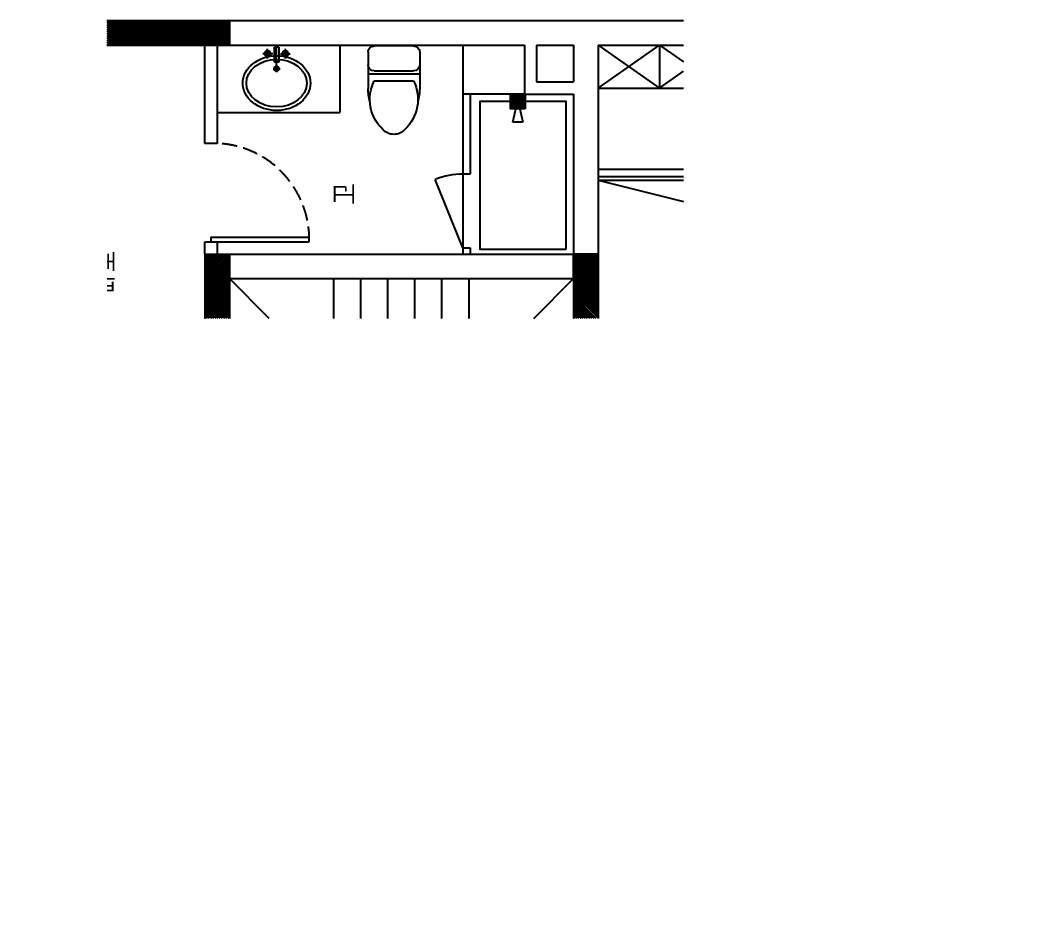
# Model space of a CAD drawing. Extents: x 468514 to 728049, y -74127 to 69080.
# Drawn here: x 614423 to 622723, y -29633 to -22443 of the extents above; entities that cross this region are included whole.
import ezdxf
from ezdxf.xclip import XClip

# ---------------------------------------------------------------- set-up
doc = ezdxf.new("R2010")
doc.units = 0
doc.header["$LTSCALE"] = 500
doc.header["$MEASUREMENT"] = 0
doc.header["$XCLIPFRAME"] = 0
doc.linetypes.add('DASH', pattern=[0.35, 0.25, -0.1])
for name, color, linetype in [('Door 门', 107, 'Continuous'), ('E 立面标注尺寸', 9, 'Continuous'), ('P-Furniture 家具', 153, 'Continuous'), ('P-Make furniture 固定制作', 154, 'Continuous'), ('P-N wall 新建隔墙', 241, 'Continuous'), ('P-O wall 原始墙体', 245, 'Continuous'), ('P-Stair 楼梯（原建筑设备）', 159, 'Continuous'), ('P-Text  平面文字', 9, 'Continuous'), ('P-Ware 洁具', 153, 'Continuous')]:
    doc.layers.add(name, color=color, linetype=linetype)
doc.styles.add('PDC DIM', font='PMingLiU-ExtB.ttf', dxfattribs={"width": 0.85})
pattern_1 = [(45, (-208763.564, 55386.938), (-8.83883476, 8.83883476), [])]

# ---------------------------------------------------------------- blocks, each defined once
blk = doc.blocks.new('A$C437E590E')
at = {"color": 8, "linetype": 'ByBlock'}
for p, q in [((202.4, 421.9), (202.4, 501.2)), ((274.8, 313.2), (274.7, 509.9)), ((347.1, 421.9), (347.1, 501.2)), ((243.4, 461.6), (164, 461.5)), ((306.1, 461.6), (385.5, 461.5)), ((246.9, 339.9), (303.1, 339.9)), ((275, 368.1), (275, 311.8))]:
    blk.add_line(p, q, dxfattribs=at)
at = {"linetype": 'ByBlock'}
for p, q in [((256.9, 392.6), (256.9, 514.1)), ((292.6, 514.1), (256.9, 514.1)), ((292.6, 514.1), (292.6, 392.6)), ((292.6, 392.6), (256.9, 392.6))]:
    blk.add_line(p, q, dxfattribs=at)
for centre, radius in [((203.7, 461.5), 25), ((203.7, 461.5), 17.9), ((345.8, 461.5), 25), ((345.8, 461.5), 17.9)]:
    blk.add_circle(centre, radius, dxfattribs=at)
at = {"color": 8, "linetype": 'ByBlock'}
for radius in [19.5, 11.9]:
    blk.add_circle((275, 339.9), radius, dxfattribs=at)
at = {"linetype": 'ByBlock'}
blk.add_ellipse((275, 222.4), major_axis=(-275, 0), ratio=0.809091, dxfattribs=at)
at = {"color": 8, "linetype": 'ByBlock'}
blk.add_ellipse((275, 222.4), major_axis=(-246, 0), ratio=0.786583, dxfattribs=at)
blk = doc.blocks.new('asdfsdafa3')
for p, q in [((201603.3, -49206.7), (201707.3, -49206.7)), ((201707.3, -49206.7), (201901.1, -49206.7)), ((201781.6, -49206.7), (201781.6, -49626.7)), ((201553.7, -49577.2), (201553.7, -49256.2)), ((201756.8, -49256.2), (201756.8, -49577.2)), ((201839, -49256.2), (201839, -49577.2)), ((201603.3, -49626.7), (201707.3, -49626.7)), ((201707.3, -49626.7), (201901.1, -49626.7))]:
    blk.add_line(p, q)
for centre, radius, start, end in [((201603.3, -49256.2), 49.5, 90, 180), ((201707.3, -49256.2), 49.5, 0, 90), ((201885.5, -49706.4), 499.9, 75.87951, 88.2029), ((201988.1, -49558.2), 336.8, 42.83063, 116.27775), ((202157.1, -49415.6), 116.3, 359.45023, 47.91264), ((202157.1, -49417.8), 116.3, 312.08736, 0.54977), ((201988.1, -49275.2), 336.8, 243.72225, 317.16937), ((201603.3, -49577.2), 49.5, 180, 270), ((201707.3, -49577.2), 49.5, 270, 0), ((201885.5, -49127.1), 499.9, 271.7971, 284.12049)]:
    blk.add_arc(centre, radius, start, end)
blk = doc.blocks.new('A$C17F62748')
at = {"linetype": 'ByBlock'}
for p, q in [((60, 49.6), (19, 226.7)), ((19, 226.7), (101, 226.7)), ((101, 226.7), (60, 49.6)), ((120, 0), (0, 120)), ((0, 0), (120, 120)), ((18, 102), (102, 102)), ((18, 90), (102, 90)), ((18, 78), (102, 78)), ((18, 66), (102, 66)), ((18, 54), (102, 54)), ((18, 42), (102, 42)), ((18, 30), (102, 30)), ((99.4, 27.6), (20.6, 27.6)), ((20.6, 27.6), (20.6, 0)), ((51.2, 58.9), (51.2, 27.6)), ((68.8, 58.9), (68.8, 27.6)), ((99.4, 0), (99.4, 27.6))]:
    blk.add_line(p, q, dxfattribs=at)
for points in [[(0, 120), (120, 120), (120, 0), (0, 0)], [(12, 108), (108, 108), (108, 12), (12, 12)], [(18, 102), (102, 102), (102, 18), (18, 18)]]:
    blk.add_lwpolyline(points, close=True, dxfattribs=at)
blk = doc.blocks.new('fffg')
blk.add_lwpolyline([(143.1, 669.9), (109, 669.9), (109, -130.1), (143.1, -130.1)], close=True)
at = {"color": 8, "linetype": 'DASH'}
blk.add_arc((123.2, -110.2), 780.4, 88.54208, 181.45792, dxfattribs=at)
blk = doc.blocks.new('A$C28EB6B4E')
at = {"layer": 'P-O wall 原始墙体'}
h = blk.add_hatch(dxfattribs=at)
h.set_pattern_fill('ANSI31', color=256, scale=100, style=0)
h.set_pattern_definition(pattern_1)
h.paths.add_polyline_path([(9952.1, 8896.3), (10152.1, 8896.3), (10152.1, 10596.3), (9952.1, 10596.3), (9952.1, 10396.3)])
h = blk.add_hatch(dxfattribs=at)
h.set_pattern_fill('ANSI31', color=256, scale=100, style=0)
h.set_pattern_definition(pattern_1)
h.paths.add_polyline_path([(8252.1, 9096.3), (6052.1, 9096.3), (6052.1, 8896.3), (8252.1, 8896.3)])
h = blk.add_hatch(dxfattribs=at)
h.set_pattern_fill('ANSI31', color=256, scale=100, style=0)
h.set_pattern_definition(pattern_1)
h.paths.add_polyline_path([(7352.1, 6096.3), (7352.1, 5896.3), (8152.1, 5896.3), (8252.1, 5896.3), (8252.1, 6096.3), (8052.1, 6096.3)])
at = {"layer": 'P-Furniture 家具', "linetype": 'ByBlock'}
for p, q in [((9402.1, 8996.3), (9402.1, 7996.3)), ((9952.1, 7996.3), (9402.1, 7996.3)), ((8302.1, 6996.3), (8858.3, 7221.4)), ((9552.1, 6996.3), (8252.1, 6996.3)), ((8302.1, 6996.3), (8302.1, 6936.3)), ((8902.1, 6936.3), (8902.1, 6996.3)), ((8302.1, 6936.3), (8252.1, 6936.3)), ((9552.1, 6936.3), (8902.1, 6936.3))]:
    blk.add_line(p, q, dxfattribs=at)
at = {"layer": 'P-Furniture 家具'}
blk.add_lwpolyline([(8291.9, 6157.4), (9491.9, 6157.4), (9491.9, 6857.4), (8291.9, 6857.4)], close=True, dxfattribs=at)
at = {"layer": 'P-Furniture 家具', "linetype": 'ByBlock'}
blk.add_arc((8302.1, 6996.3), 600, 0, 22.03043, dxfattribs=at)
at = {"layer": 'P-Make furniture 固定制作'}
for p, q in [((9602.1, 5896.3), (9602.1, 2396.3)), ((9602.1, 5896.3), (9952.1, 5396.3)), ((9952.1, 5896.3), (9602.1, 5396.3)), ((9952.1, 5396.3), (9602.1, 5396.3)), ((9602.1, 5396.3), (9952.1, 4896.3)), ((9952.1, 5396.3), (9602.1, 4896.3))]:
    blk.add_line(p, q, dxfattribs=at)
at = {"layer": 'P-N wall 新建隔墙'}
for p, q in [((8252.1, 9096.3), (8352.1, 9096.3)), ((8352.1, 9096.3), (8352.1, 8996.3)), ((9152.1, 8996.3), (9152.1, 9096.3)), ((9152.1, 9096.3), (9952.1, 9096.3)), ((8352.1, 8996.3), (8252.1, 8996.3)), ((9952.1, 8996.3), (9152.1, 8996.3)), ((9952.1, 6996.3), (9552.1, 6996.3)), ((9552.1, 6496.3), (9552.1, 6996.3))]:
    blk.add_line(p, q, dxfattribs=at)
at = {"layer": 'P-O wall 原始墙体'}
for p, q in [((10152.1, 10596.3), (10152.1, 8396.3)), ((9952.1, 10396.3), (9952.1, 8396.3)), ((8252.1, 9096.3), (6052.1, 9096.3)), ((8252.1, 9096.3), (8252.1, 8396.3)), ((8252.1, 8896.3), (6052.1, 8896.3)), ((8052.1, 8896.3), (8052.1, 8396.3)), ((10152.1, 8896.3), (9952.1, 8896.3)), ((8052.1, 8396.3), (8052.1, 6096.3)), ((8252.1, 8396.3), (8252.1, 6096.3)), ((9952.1, 8396.3), (9952.1, 6496.3)), ((10152.1, 8396.3), (10152.1, 6396.3)), ((9952.1, 6496.3), (9552.1, 6496.3)), ((9552.1, 6496.3), (9552.1, 6096.3)), ((9952.1, 6396.3), (9652.1, 6396.3)), ((9652.1, 6396.3), (9652.1, 6096.3)), ((9952.1, 6396.3), (9952.1, 6096.3)), ((10152.1, 6396.3), (10152.1, 5996.3)), ((8052.1, 6096.3), (6052.1, 6096.3)), ((8052.1, 6096.3), (8252.1, 6096.3)), ((9552.1, 6096.3), (8252.1, 6096.3)), ((8252.1, 5896.3), (8252.1, 6096.3)), ((9952.1, 6096.3), (9652.1, 6096.3)), ((10152.1, 5996.3), (10152.1, 2296.3)), ((8152.1, 5896.3), (6052.1, 5896.3)), ((9652.1, 5896.3), (8152.1, 5896.3)), ((9952.1, 5896.3), (9652.1, 5896.3)), ((9952.1, 5896.3), (9952.1, 2396.3))]:
    blk.add_line(p, q, dxfattribs=at)
at = {"layer": 'P-Stair 楼梯（原建筑设备）'}
for p, q in [((7252.1, 8096.3), (8052.1, 8896.3)), ((7252.1, 8046.3), (8052.1, 8046.3)), ((7252.1, 7826.3), (8052.1, 7826.3)), ((7252.1, 7606.3), (8052.1, 7606.3)), ((7252.1, 7386.3), (8052.1, 7386.3)), ((7252.1, 7166.3), (8052.1, 7166.3)), ((7252.1, 6946.3), (8052.1, 6946.3)), ((7252.1, 6896.3), (8052.1, 6096.3))]:
    blk.add_line(p, q, dxfattribs=at)
for points in [[(8942.1, 5896.3), (8942.1, 3006.3), (2962.1, 3006.3), (2962.1, 5986.3), (6052.1, 5986.3)], [(8882.1, 5896.3), (8882.1, 3066.3), (3022.1, 3066.3), (3022.1, 5926.3), (6052.1, 5926.3)], [(8852.1, 5896.3), (8852.1, 3096.3), (3052.1, 3096.3), (3052.1, 5896.3), (6052.1, 5896.3)], [(8852.1, 5896.3), (8283.7, 3605.6), (3052.1, 3096.3)]]:
    blk.add_lwpolyline(points, dxfattribs=at)
at = {"layer": 'Door 门', "rotation": 180}
blk.add_blockref('fffg', (8495.2, 8916.2), dxfattribs=at)
at = {"layer": 'P-Furniture 家具', "linetype": 'ByBlock', "xscale": -1}
blk.add_blockref('asdfsdafa3', (211498.6, 56974.3), dxfattribs=at)
at = {"layer": 'P-Ware 洁具', "color": 1, "linetype": 'ByBlock', "rotation": 269.9999999999999}
blk.add_blockref('A$C437E590E', (9419.7, 8787), dxfattribs=at)
at = {"layer": 'P-Ware 洁具', "linetype": 'ByBlock', "rotation": 90.00000000000001}
blk.add_blockref('A$C17F62748', (9552.1, 6490.3), dxfattribs=at)
at = {"layer": 'P-Text  平面文字', "char_height": 150, "attachment_point": 1, "style": 'PDC DIM'}
for s, insert in [('卧室', (7931.5, 9993.6)), ('卫', (8654.2, 8039.8))]:
    blk.add_mtext_dynamic_manual_height_columns(s, width=893.426, gutter_width=1750, heights=[0], dxfattribs=dict(at, insert=insert))

msp = doc.modelspace()

# ---------------------------------------------------------------- block references
at = {"layer": 'E 立面标注尺寸'}
ref = msp.add_blockref('A$C28EB6B4E', (625019, -32595.5), dxfattribs=dict(at, rotation=90))
XClip(ref).set_block_clipping_path([(7729.1240428097, 5201.2954410309), (10499.9740606898, 9891.7954410309)])

doc.saveas('drawing.dxf')
